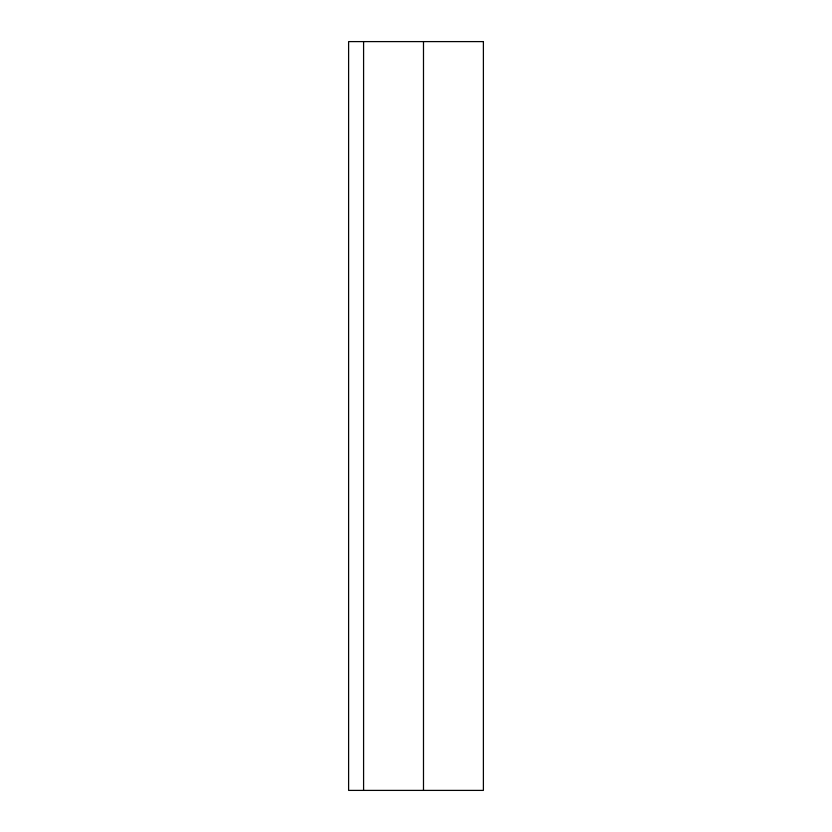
<?xml version="1.0" encoding="UTF-8"?>
<svg xmlns="http://www.w3.org/2000/svg" width="832" height="832" viewBox="0 0 832 832"><rect width="100%" height="100%" fill="white"/><g stroke="black" fill="none" stroke-linecap="round" stroke-linejoin="round"><path stroke-width="1.25" d="M423.488 41.6L423.488 790.4M363.584 41.6L363.584 790.4M483.392 41.6L348.608 41.6L348.608 790.4L483.392 790.4L483.392 41.6"/></g></svg>
